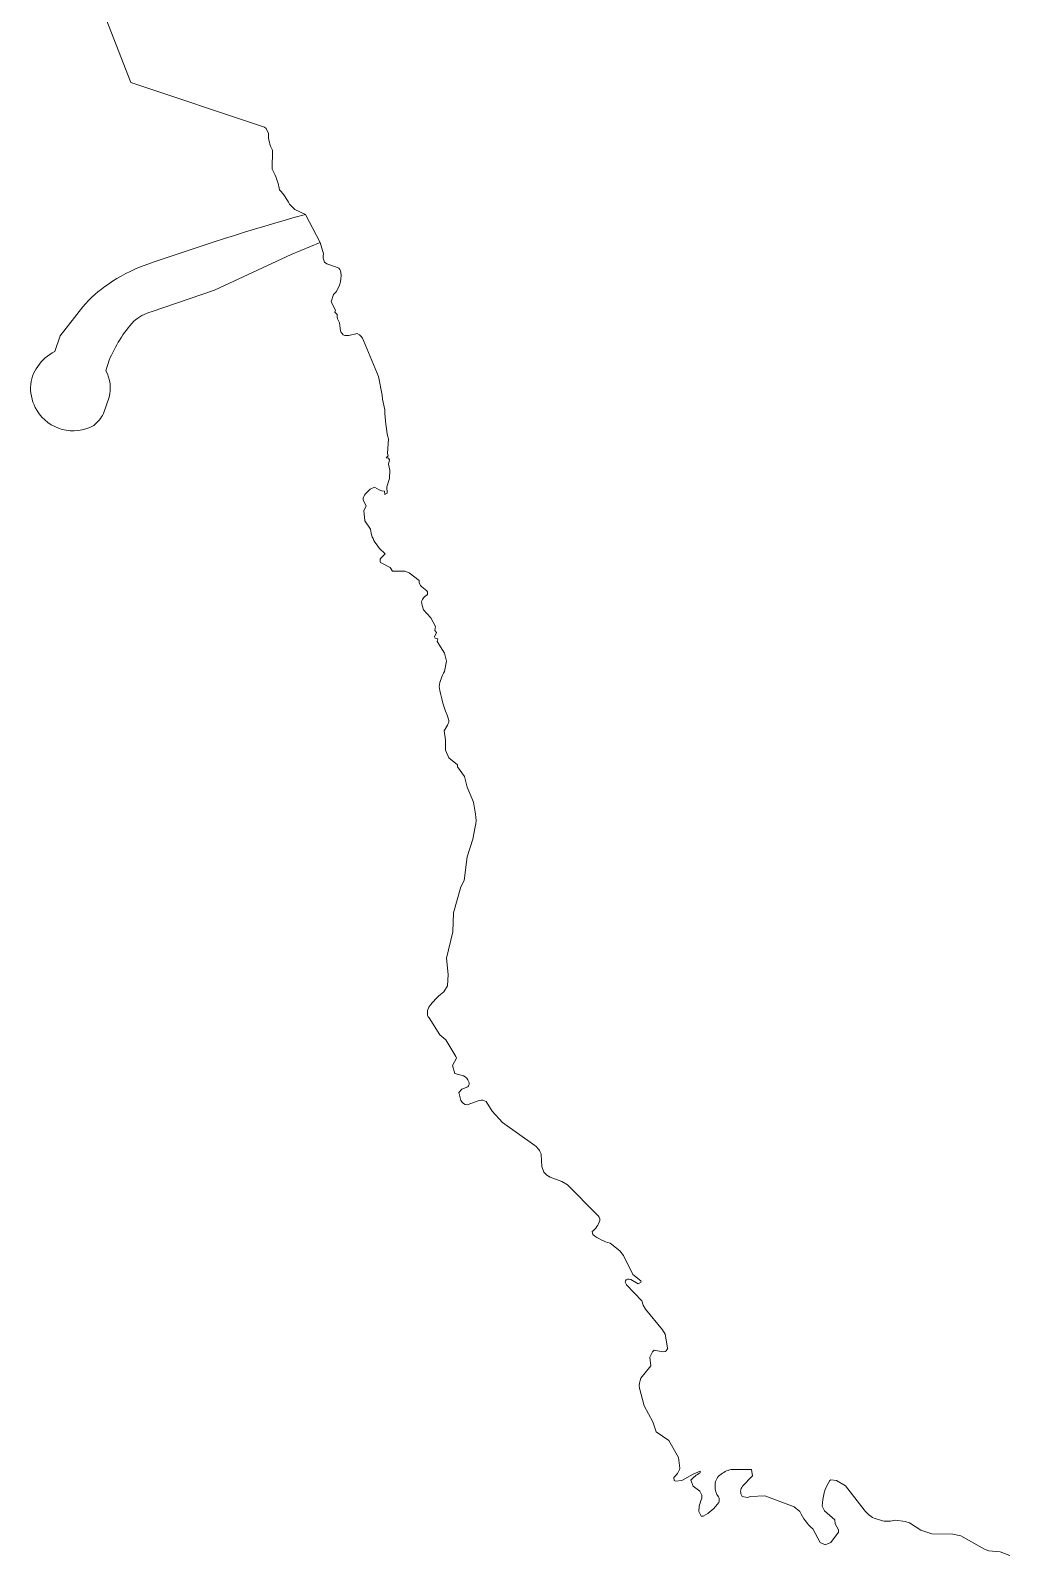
# Model space of a CAD drawing. Header units: metres. Extents: x 328903 to 333883, y 373406 to 381110.
# Drawn here: x 331368 to 332303, y 373484 to 374943 of the extents above; entities that cross this region are included whole.
import ezdxf

# ---------------------------------------------------------------- set-up
doc = ezdxf.new("R2010")
doc.units = ezdxf.units.M
doc.header["$MEASUREMENT"] = 0
doc.layers.add('Strandlína', color=7, linetype='Continuous')
doc.layers.add('Varnargarður', color=7, linetype='Continuous')

msp = doc.modelspace()

# ---------------------------------------------------------------- linework, layer by layer
at = {"layer": 'Strandlína', "color": 18, "linetype": 'Continuous', "lineweight": 0, "ltscale": 3.31832, "true_color": 0x000000, "flags": 128}
for points in [[(331393.343, 374974.946), (331393.343, 374974.946), (331396.873, 374971.556), (331436.054, 374965.068), (331464.027, 374892.879), (331591.903, 374850.287), (331593.508, 374849.015), (331595.699, 374844.145, 0.1325137), (331599.509, 374828.205), (331599.13, 374810.205, -0.03620002), (331602.92, 374802.265)], [(331602.92, 374802.265, -0.05113399), (331606.241, 374790.315, -0.08020608), (331615.701, 374776.465), (331620.742, 374771.446), (331631.014, 374766.795)], [(331645.144, 374739.768), (331648.283, 374728.977, 0.16229167), (331649.314, 374720.997), (331651.564, 374719.407), (331661.614, 374716.147, -0.23749198), (331664.954, 374711.238, -0.10407543), (331663.665, 374699.217), (331660.875, 374693.177), (331658.025, 374690.017), (331655.705, 374683.097), (331659.946, 374675.157), (331659.306, 374673.147), (331661.296, 374671.177, 0.15451833), (331663.536, 374663.217), (331664.576, 374655.438, 0.26367546), (331668.647, 374651.048), (331672.647, 374650.888), (331680.617, 374652.748, -0.19587689), (331686.727, 374646.228), (331701.058, 374611.809), (331704.509, 374593.859), (331704.629, 374589.869), (331707, 374579.899, 0.05233707), (331710.391, 374551.949), (331709.381, 374537.939), (331710.011, 374535.949), (331708.281, 374533.919), (331710.512, 374533.449), (331711.292, 374531.969), (331710.432, 374527.949), (331711.832, 374521.979), (331711.342, 374513.969), (331708.943, 374506.169), (331709.343, 374499.939), (331707.063, 374498.899), (331706.623, 374501.889, -0.11089463), (331696.953, 374505.849), (331692.983, 374504.009), (331688.543, 374499.609, 0.19269008), (331686.203, 374493.568), (331689.243, 374487.679), (331686.734, 374483.578), (331687.874, 374473.588), (331693.234, 374465.679, 0.13485304), (331698.585, 374451.759), (331701.885, 374447.089), (331707.425, 374441.899), (331703.125, 374437.829, 0.26875635), (331702.866, 374433.829), (331712.166, 374429.049), (331714.226, 374425.41), (331726.226, 374425.33), (331730.256, 374423.87), (331739.856, 374416.411, 0.24278153), (331742.377, 374410.451), (331747.257, 374406.531, -0.31750053), (331747.247, 374402.531, 0.21801155), (331742.107, 374396.451), (331742.657, 374392.461), (331743.968, 374388.481), (331750.938, 374380.791), (331755.498, 374372.661), (331754.898, 374368.651), (331756.338, 374366.671), (331754.609, 374362.651), (331755.239, 374361.461), (331757.809, 374360.701), (331757.159, 374358.221), (331763.999, 374347.162), (331765.88, 374339.432), (331764, 374329.422, 0.09451754), (331758.871, 374315.191, 0.05453551), (331767.942, 374283.962, -0.21046611), (331767.032, 374278.222), (331763.662, 374272.802), (331764.873, 374263.962), (331764.973, 374254.222), (331768.103, 374247.002), (331776.534, 374240.082), (331776.494, 374238.122), (331783.284, 374229.002), (331785.635, 374218.793), (331791.915, 374204.363), (331793.746, 374192.833, -0.11519709), (331793.346, 374180.923), (331791.257, 374169.093), (331785.867, 374152.103), (331782.848, 374129.472), (331779.659, 374123.392), (331772.55, 374098.712), (331771.95, 374080.292), (331765.811, 374055.232), (331767.412, 374039.462), (331766.943, 374028.752), (331763.493, 374023.052, 0.0649024), (331750.933, 374010.821, 0.2857207), (331748.314, 373998.911), (331749.494, 373998.051), (331759.595, 373981.761), (331765.295, 373977.212), (331774.925, 373960.982), (331775.615, 373959.402), (331771.746, 373952.542), (331773.926, 373944.902), (331782.176, 373942.462, -0.23959789), (331787.216, 373936.813, -0.33111219), (331786.347, 373932.183), (331780.637, 373929.982), (331777.757, 373926.662), (331779.737, 373918.862, 0.25726363), (331785.717, 373914.723), (331797.217, 373919.053, -0.21301731), (331803.987, 373918.043), (331809.598, 373908.944), (331819.498, 373898.084), (331850.569, 373876.115, -0.12596892), (331856.589, 373867.506), (331857.19, 373856.006), (331859.15, 373850.586, 0.12951023), (331865.11, 373845.566), (331876.27, 373841.666), (331881.801, 373838.217), (331909.842, 373809.918, -0.29401776), (331912.642, 373804.128, -0.14448601), (331905.392, 373793.578), (331905.962, 373790.708, 0.09717739), (331922.573, 373782.408), (331931.843, 373775.219), (331935.373, 373770.649), (331944.084, 373752.639), (331951.944, 373746.389), (331952.234, 373745.27), (331949.274, 373743.769), (331942.364, 373747.769), (331940.304, 373748.179, 0.46284338), (331936.774, 373745.089), (331938.005, 373742.499), (331952.855, 373727.44), (331953.975, 373723.17), (331956.245, 373719.45), (331972.636, 373699.74), (331975.006, 373695.52), (331977.477, 373682.431, -0.26644575), (331975.027, 373678.85), (331972.807, 373678.52), (331964.717, 373680.29), (331962.987, 373678.7), (331960.507, 373673.47), (331961.408, 373665.06), (331951.958, 373653.309, 0.15443147), (331950.529, 373643.899), (331955.179, 373626.77), (331963.32, 373611.47), (331966.59, 373602.15), (331978.691, 373593.811), (331987.851, 373577.531), (331989.272, 373567.141, -0.13302243), (331983.272, 373558.271), (331983.682, 373555.481), (331984.842, 373554.701), (331991.072, 373555.471), (332002.032, 373561.652), (332008.522, 373564.242), (332008.542, 373562.652, 0.11244714), (331999.752, 373555.691), (332001.953, 373549.902), (332008.183, 373545.102), (332010.163, 373541.572), (332010.313, 373538.532, 0.11212091), (332007.304, 373525.732), (332009.604, 373521.172), (332011.604, 373521.362, 0.12508428), (332026.333, 373534.343, 0.21153109), (332026.153, 373539.893, -0.17803495), (332022.833, 373549.992, -0.24053372), (332027.372, 373560.633, -0.13120295), (332038.212, 373565.873), (332057.542, 373566.044), (332058.552, 373559.854), (332049.163, 373549.994, 0.32377174), (332048.633, 373540.154), (332053.703, 373539.304), (332056.643, 373540.074), (332070.323, 373540.704), (332098.343, 373530.376), (332103.994, 373525.666, 0.11064735), (332116.284, 373509.126), (332123.375, 373496.037), (332128.245, 373493.997), (332133.715, 373496.207), (332140.844, 373506.137), (332141.054, 373508.177), (332137.804, 373513.947), (332137.314, 373517.857), (332127.434, 373526.507), (332125.373, 373530.807, -0.13754131), (332132.562, 373555.547), (332133.502, 373556.097), (332139.132, 373555.527), (332147.653, 373550.358), (332165.313, 373527.408, 0.10260155), (332174.894, 373519.309), (332183.014, 373516.719, 0.10153826), (332195.354, 373517.49), (332204.774, 373516.34), (332208.924, 373514.95), (332219.764, 373507.931), (332230.054, 373504.531), (332250.114, 373504.202), (332257.835, 373502.582), (332280.625, 373489.733), (332284.745, 373488.303), (332295.565, 373487.154), (332304.775, 373483.694)]]:
    msp.add_lwpolyline(points, format="xyb", dxfattribs=at)
at = {"layer": 'Varnargarður', "color": 17, "linetype": 'Continuous', "lineweight": 0, "ltscale": 3.31832, "true_color": 0x943c39, "flags": 128}
msp.add_lwpolyline([(331417.975, 374678.267), (331396.557, 374650.546), (331391.277, 374635.566, 0.13557375), (331375.058, 374621.425, 0.15255875), (331368.074, 374601.46, 0.13806482), (331374.067, 374579.377, 0.40161224), (331428.5, 374564.768, 0.10269269), (331437.84, 374576.168), (331443.349, 374591.888, 0.18548015), (331440.258, 374617.158), (331443.268, 374627.188, -0.08477173), (331466.796, 374664.539, -0.10745202), (331483.466, 374673.73), (331544.165, 374694.182), (331617.463, 374728.596), (331645.144, 374739.768), (331631.014, 374766.795, 0.01656545), (331476.764, 374717.94, 0.06173042), (331442.515, 374700.208, 0.06972715), (331417.975, 374678.267)], format="xyb", close=True, dxfattribs=at)

doc.saveas('drawing.dxf')
